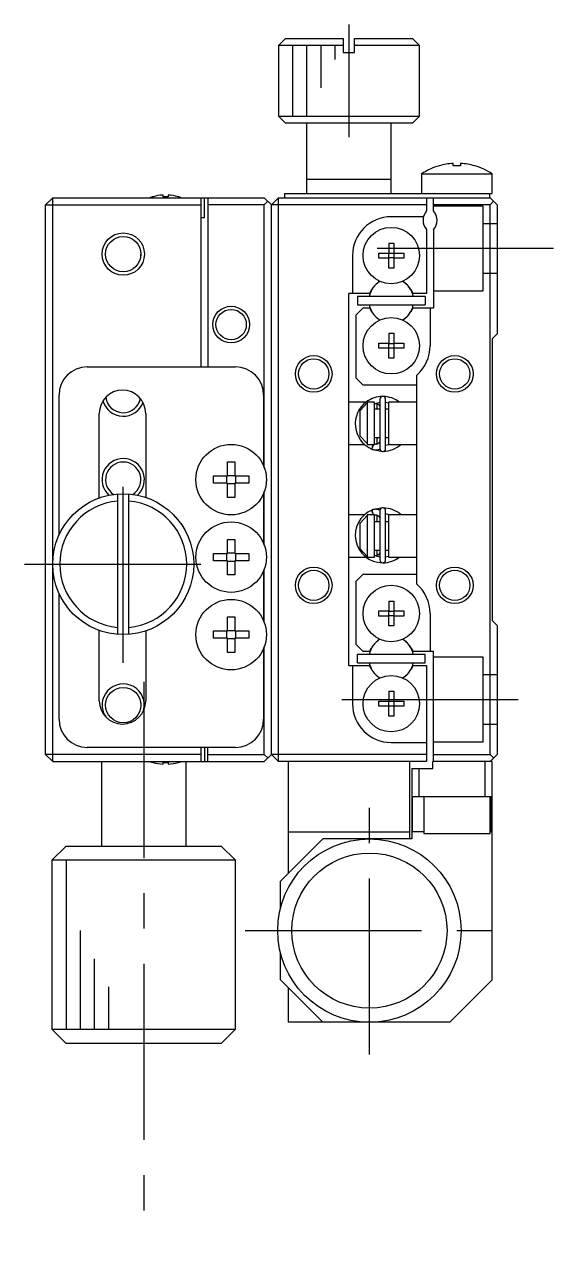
# Model space of a CAD drawing. Extents: x 35 to 382, y 23 to 266.
# Drawn here: x 234 to 271.5, y 107.9 to 194.5 of the extents above; entities that cross this region are included whole.
import ezdxf

# ---------------------------------------------------------------- set-up
doc = ezdxf.new("R2010")
doc.units = 0
doc.header["$LTSCALE"] = 10
doc.linetypes.add('CENTER', pattern=[2, 1.25, -0.25, 0.25, -0.25])
doc.linetypes.add('DASHED', pattern=[3.5, 2, -1.5])
doc.layers.get('0').update_dxf_attribs({"linetype": 'CONTINUOUS'})
doc.layers.add('CENTER', color=1, linetype='CENTER')

msp = doc.modelspace()

# ---------------------------------------------------------------- linework, layer by layer
at = {"color": 7, "linetype": 'CONTINUOUS'}
for p, q in [((252.541441, 193.526833), (252.041441, 193.026833)), ((252.541441, 193.526833), (256.641441, 193.526833)), ((256.641441, 193.526833), (256.641441, 192.526833)), ((257.441441, 192.526833), (257.441441, 193.526833)), ((257.441441, 193.526833), (261.541441, 193.526833)), ((262.041441, 193.026833), (261.541441, 193.526833)), ((252.041441, 193.026833), (252.041441, 188.026833)), ((256.641441, 193.026833), (252.041441, 193.026833)), ((256.641441, 192.526833), (257.441441, 192.526833)), ((262.041441, 193.026833), (257.441441, 193.026833)), ((262.041441, 188.026833), (262.041441, 193.026833)), ((252.041441, 188.026833), (252.541441, 187.526833)), ((252.041441, 188.026833), (262.041441, 188.026833)), ((261.541441, 187.526833), (252.541441, 187.526833)), ((254.041441, 187.526833), (254.041441, 182.526833)), ((260.041441, 182.526833), (260.041441, 187.526833)), ((261.541441, 187.526833), (262.041441, 188.026833)), ((264.431441, 184.489414), (264.431441, 184.661785)), ((264.951441, 184.661785), (264.951441, 184.489414)), ((262.191441, 183.91849), (262.191441, 182.526833)), ((262.191441, 183.91849), (267.191441, 183.91849)), ((263.432851, 184.489414), (263.429508, 184.496269)), ((264.951441, 184.489414), (264.431441, 184.489414)), ((265.953374, 184.496269), (265.95003, 184.489414)), ((267.191441, 182.526833), (267.191441, 183.91849)), ((260.041441, 183.526833), (254.041441, 183.526833)), ((235.541441, 181.726833), (236.041441, 182.226833)), ((236.041441, 182.226833), (251.041441, 182.226833)), ((236.041441, 142.226833), (236.041441, 182.226833)), ((243.155079, 182.296354), (243.152825, 182.300977)), ((243.861441, 182.296354), (243.861441, 182.416692)), ((244.221441, 182.296354), (243.861441, 182.296354)), ((244.221441, 182.416692), (244.221441, 182.296354)), ((244.930057, 182.300977), (244.927802, 182.296354)), ((246.541441, 182.226833), (246.541441, 170.226833)), ((246.791441, 180.826833), (246.791441, 182.226833)), ((247.041441, 182.226833), (247.041441, 170.226833)), ((251.041441, 182.226833), (251.541441, 181.726833)), ((251.291441, 181.976833), (251.041441, 181.726833)), ((252.041441, 182.226833), (251.541441, 181.726833)), ((252.041441, 182.226833), (267.041441, 182.226833)), ((252.041441, 142.226833), (252.041441, 182.226833)), ((252.491441, 182.526833), (267.191441, 182.526833)), ((252.491441, 182.226833), (252.491441, 182.526833)), ((262.541441, 182.226833), (262.541441, 181.288271)), ((263.041441, 181.288271), (263.041441, 182.226833)), ((266.991441, 182.526833), (266.991441, 182.226833)), ((267.041441, 182.226833), (267.541441, 181.726833)), ((267.291441, 181.976833), (267.041441, 181.726833)), ((235.541441, 142.726833), (235.541441, 181.726833)), ((235.541441, 181.726833), (246.541441, 181.726833)), ((251.041441, 181.726833), (247.041441, 181.726833)), ((251.041441, 163.079769), (251.041441, 181.726833)), ((251.541441, 142.726833), (251.541441, 181.726833)), ((262.541441, 181.726833), (251.541441, 181.726833)), ((267.041441, 181.726833), (263.041441, 181.726833)), ((267.041441, 142.726833), (267.041441, 181.726833)), ((267.541441, 181.726833), (267.541441, 172.576833)), ((246.541441, 180.826833), (246.791441, 180.826833)), ((262.323195, 180.876833), (260.041441, 180.876833)), ((262.541441, 179.965395), (262.541441, 175.426833)), ((263.041441, 179.965395), (263.041441, 174.426833)), ((259.861441, 179.013194), (260.221441, 179.013194)), ((259.861441, 179.013194), (259.861441, 178.306833)), ((260.221441, 179.013194), (260.221441, 178.306833)), ((257.291441, 178.126833), (257.291441, 175.426833)), ((259.155079, 177.946833), (259.155079, 178.306833)), ((259.155079, 178.306833), (259.861441, 178.306833)), ((259.861441, 177.946833), (259.155079, 177.946833)), ((259.871813, 178.296461), (259.861441, 178.306833)), ((259.871813, 177.957205), (259.861441, 177.946833)), ((259.861441, 177.240471), (259.861441, 177.946833)), ((259.871813, 178.296461), (260.211069, 178.296461)), ((259.871813, 177.957205), (259.871813, 178.296461)), ((260.211069, 177.957205), (259.871813, 177.957205)), ((260.211069, 178.296461), (260.221441, 178.306833)), ((260.211069, 178.296461), (260.211069, 177.957205)), ((260.211069, 177.957205), (260.221441, 177.946833)), ((260.221441, 178.306833), (260.927802, 178.306833)), ((260.221441, 177.946833), (260.221441, 177.240471)), ((260.927802, 177.946833), (260.221441, 177.946833)), ((260.927802, 178.306833), (260.927802, 177.946833)), ((260.221441, 177.240471), (259.861441, 177.240471)), ((257.041441, 149.026833), (257.041441, 175.426833)), ((258.490635, 175.426833), (257.041441, 175.426833)), ((257.641441, 175.226833), (257.641441, 174.626833)), ((262.441441, 175.226833), (257.641441, 175.226833)), ((258.640801, 175.686928), (258.490635, 175.426833)), ((261.592246, 175.426833), (261.44208, 175.686928)), ((262.541441, 175.426833), (261.592246, 175.426833)), ((262.441441, 175.226833), (262.441441, 174.626833)), ((258.041441, 174.426833), (257.541441, 173.926833)), ((257.641441, 174.626833), (262.441441, 174.626833)), ((258.041441, 174.426833), (258.490635, 174.426833)), ((258.490635, 174.426833), (258.640801, 174.166738)), ((261.44208, 174.166738), (261.592246, 174.426833)), ((261.592246, 174.426833), (263.041441, 174.426833)), ((262.791441, 174.426833), (262.791441, 171.726833)), ((257.541441, 169.426833), (257.541441, 173.926833)), ((259.861441, 172.613194), (260.221441, 172.613194)), ((259.861441, 172.613194), (259.861441, 171.906833)), ((260.221441, 172.613194), (260.221441, 171.906833)), ((267.191441, 172.226833), (267.541441, 172.576833)), ((259.155079, 171.546833), (259.155079, 171.906833)), ((259.155079, 171.906833), (259.861441, 171.906833)), ((259.871813, 171.896461), (259.861441, 171.906833)), ((259.871813, 171.896461), (260.211069, 171.896461)), ((259.871813, 171.557205), (259.871813, 171.896461)), ((260.211069, 171.896461), (260.221441, 171.906833)), ((260.211069, 171.896461), (260.211069, 171.557205)), ((260.221441, 171.906833), (260.927802, 171.906833)), ((260.927802, 171.906833), (260.927802, 171.546833)), ((267.191441, 172.226833), (267.191441, 152.226833)), ((259.861441, 171.546833), (259.155079, 171.546833)), ((259.871813, 171.557205), (259.861441, 171.546833)), ((259.861441, 170.840471), (259.861441, 171.546833)), ((260.221441, 170.840471), (259.861441, 170.840471)), ((260.211069, 171.557205), (259.871813, 171.557205)), ((260.211069, 171.557205), (260.221441, 171.546833)), ((260.221441, 171.546833), (260.221441, 170.840471)), ((260.927802, 171.546833), (260.221441, 171.546833)), ((238.491441, 170.226833), (248.991441, 170.226833)), ((257.541441, 169.426833), (258.041441, 168.926833)), ((261.841441, 154.805895), (261.841441, 169.647771)), ((236.491441, 158.299874), (236.491441, 168.226833)), ((250.991441, 168.226833), (250.991441, 163.206629)), ((261.841441, 168.926833), (258.041441, 168.926833)), ((258.251106, 167.726833), (257.041441, 167.726833)), ((257.841441, 167.143348), (258.341441, 167.672516)), ((258.841441, 167.726833), (258.341441, 167.726833)), ((258.341441, 167.726833), (258.341441, 164.726833)), ((258.66727, 167.969839), (258.662837, 167.969256)), ((258.726548, 167.994921), (258.671383, 167.974194)), ((258.827936, 167.606103), (258.84218, 167.611722)), ((258.841327, 167.612644), (259.234899, 167.718117)), ((258.841441, 164.726833), (258.841441, 167.726833)), ((258.84218, 167.611722), (258.856196, 167.616424)), ((258.856196, 167.616424), (258.87044, 167.620406)), ((258.87044, 167.620406), (258.884876, 167.623654)), ((258.884876, 167.623654), (258.899465, 167.626158)), ((258.899465, 167.626158), (258.914169, 167.627909)), ((258.914169, 167.627909), (258.928949, 167.628901)), ((258.928949, 167.628901), (258.943764, 167.629132)), ((258.943764, 167.629132), (258.958574, 167.628599)), ((258.958574, 167.628599), (258.97334, 167.627304)), ((258.97334, 167.627304), (258.988021, 167.625252)), ((258.988021, 167.625252), (259.002578, 167.622447)), ((259.002578, 167.622447), (259.016971, 167.618899)), ((259.016971, 167.618899), (259.031163, 167.614619)), ((259.031163, 167.614619), (259.045116, 167.609618)), ((259.041441, 167.226833), (259.041441, 167.611407)), ((259.045116, 167.609618), (259.058793, 167.603914)), ((259.058793, 167.603914), (259.07216, 167.597522)), ((259.07216, 167.597522), (259.085183, 167.590461)), ((259.085183, 167.590461), (259.097828, 167.582752)), ((259.097828, 167.582752), (259.110065, 167.574418)), ((259.110065, 167.574418), (259.121863, 167.565482)), ((259.121863, 167.565482), (259.133196, 167.555968)), ((259.133196, 167.555968), (259.144037, 167.545903)), ((259.144037, 167.545903), (259.15436, 167.535315)), ((259.15436, 167.535315), (259.164142, 167.524231)), ((259.164142, 167.524231), (259.173362, 167.51268)), ((259.173362, 167.51268), (259.181999, 167.500692)), ((259.181999, 167.500692), (259.190034, 167.488298)), ((259.190034, 167.488298), (259.197451, 167.475529)), ((259.197451, 167.475529), (259.204233, 167.462416)), ((259.204233, 167.462416), (259.210368, 167.448992)), ((259.210368, 167.448992), (259.215842, 167.435288)), ((259.215842, 167.435288), (259.220643, 167.421339)), ((259.220643, 167.421339), (259.224764, 167.407176)), ((259.224764, 167.407176), (259.228195, 167.392834)), ((259.228195, 167.392834), (259.230929, 167.378347)), ((259.230929, 167.378347), (259.232962, 167.363747)), ((259.232962, 167.363747), (259.23429, 167.349069)), ((259.23429, 167.349069), (259.234909, 167.334347)), ((259.234909, 167.334347), (259.234959, 167.329024)), ((259.234959, 167.929911), (259.234959, 164.429911)), ((259.634959, 164.429911), (259.634959, 167.929911)), ((259.635013, 167.717804), (259.84156, 167.676599)), ((259.841441, 167.726833), (259.841441, 164.726833)), ((261.841441, 167.726833), (259.841441, 167.726833)), ((239.341441, 160.92896), (239.341441, 166.926833)), ((242.641441, 166.926833), (242.641441, 160.963921)), ((257.841441, 165.310318), (257.841441, 167.143348)), ((259.234959, 167.226833), (258.841441, 167.226833)), ((259.841441, 167.226833), (259.634959, 167.226833)), ((257.041441, 164.726833), (258.137642, 164.726833)), ((258.341441, 164.78115), (257.841441, 165.310318)), ((258.341441, 164.726833), (258.841441, 164.726833)), ((258.73073, 164.624362), (258.787908, 164.726885)), ((258.753465, 164.648064), (258.746594, 164.633951)), ((258.760309, 164.661637), (258.753465, 164.648064)), ((258.76708, 164.674576), (258.760309, 164.661637)), ((258.773731, 164.686792), (258.76708, 164.674576)), ((258.780216, 164.698202), (258.773731, 164.686792)), ((258.78649, 164.708726), (258.780216, 164.698202)), ((258.792511, 164.718291), (258.78649, 164.708726)), ((258.798237, 164.726833), (258.792511, 164.718291)), ((258.825417, 164.753552), (258.80497, 164.762446)), ((258.835126, 164.750774), (258.827936, 164.753719)), ((258.849052, 164.745695), (258.835126, 164.750774)), ((258.841441, 165.226833), (259.234959, 165.226833)), ((258.863221, 164.741335), (258.849052, 164.745695)), ((258.877595, 164.737709), (258.863221, 164.741335)), ((258.892136, 164.734825), (258.877595, 164.737709)), ((258.906804, 164.732694), (258.892136, 164.734825)), ((258.921561, 164.731321), (258.906804, 164.732694)), ((258.936365, 164.73071), (258.921561, 164.731321)), ((258.951178, 164.730861), (258.936365, 164.73071)), ((258.965958, 164.731774), (258.951178, 164.730861)), ((258.980666, 164.733446), (258.965958, 164.731774)), ((258.995264, 164.735869), (258.980666, 164.733446)), ((259.009712, 164.739035), (258.995264, 164.735869)), ((259.023973, 164.742935), (259.009712, 164.739035)), ((259.038009, 164.747556), (259.023973, 164.742935)), ((259.051786, 164.752883), (259.038009, 164.747556)), ((259.041441, 164.748503), (259.041441, 165.226833)), ((259.065268, 164.7589), (259.051786, 164.752883)), ((259.078423, 164.765589), (259.065268, 164.7589)), ((259.091218, 164.772931), (259.078423, 164.765589)), ((259.103622, 164.780903), (259.091218, 164.772931)), ((259.115606, 164.789485), (259.103622, 164.780903)), ((259.127142, 164.798652), (259.115606, 164.789485)), ((259.138205, 164.808379), (259.127142, 164.798652)), ((259.148768, 164.818641), (259.138205, 164.808379)), ((259.158808, 164.82941), (259.148768, 164.818641)), ((259.168303, 164.84066), (259.158808, 164.82941)), ((259.177233, 164.852362), (259.168303, 164.84066)), ((259.185577, 164.864486), (259.177233, 164.852362)), ((259.193319, 164.877003), (259.185577, 164.864486)), ((259.200441, 164.889882), (259.193319, 164.877003)), ((259.206929, 164.903093), (259.200441, 164.889882)), ((259.212768, 164.916604), (259.206929, 164.903093)), ((259.217947, 164.930382), (259.212768, 164.916604)), ((259.222454, 164.944396), (259.217947, 164.930382)), ((259.22628, 164.958613), (259.222454, 164.944396)), ((259.229417, 164.973), (259.22628, 164.958613)), ((259.231858, 164.987523), (259.229417, 164.973)), ((259.233598, 165.002149), (259.231858, 164.987523)), ((259.234632, 165.016844), (259.233598, 165.002149)), ((259.234959, 165.030798), (259.234632, 165.016844)), ((259.634959, 165.226833), (259.841441, 165.226833)), ((259.869732, 164.691229), (259.63501, 164.641731)), ((259.841441, 164.726833), (261.841441, 164.726833)), ((259.976251, 164.7266), (259.869732, 164.691229)), ((258.661991, 164.390971), (258.671421, 164.386935)), ((258.662574, 164.390627), (258.73073, 164.624362)), ((258.667507, 164.409217), (258.666954, 164.402233)), ((258.666954, 164.402233), (258.66697, 164.396403)), ((258.66697, 164.396403), (258.667556, 164.391767)), ((258.668627, 164.417306), (258.667507, 164.409217)), ((258.667556, 164.391767), (258.668783, 164.388213)), ((258.670305, 164.426445), (258.668627, 164.417306)), ((258.668783, 164.388213), (258.670627, 164.386043)), ((258.67253, 164.436571), (258.670305, 164.426445)), ((258.670627, 164.386043), (258.671383, 164.385628)), ((258.671383, 164.385628), (258.701735, 164.373559)), ((258.675286, 164.447615), (258.67253, 164.436571)), ((258.678555, 164.459499), (258.675286, 164.447615)), ((258.682314, 164.472142), (258.678555, 164.459499)), ((258.686537, 164.485458), (258.682314, 164.472142)), ((258.691195, 164.499354), (258.686537, 164.485458)), ((258.696255, 164.513734), (258.691195, 164.499354)), ((258.701684, 164.5285), (258.696255, 164.513734)), ((258.707443, 164.543549), (258.701684, 164.5285)), ((258.701735, 164.373559), (258.73435, 164.362396)), ((258.713493, 164.558779), (258.707443, 164.543549)), ((258.719792, 164.574083), (258.713493, 164.558779)), ((258.726297, 164.589357), (258.719792, 164.574083)), ((258.724388, 164.365355), (259.410648, 164.231372)), ((258.732963, 164.604496), (258.726297, 164.589357)), ((258.739745, 164.619395), (258.732963, 164.604496)), ((258.73435, 164.362396), (258.767471, 164.352881)), ((258.746594, 164.633951), (258.739745, 164.619395)), ((258.767471, 164.352881), (258.801014, 164.345037)), ((258.801014, 164.345037), (258.834897, 164.338883)), ((258.834897, 164.338883), (258.869037, 164.334433)), ((258.869037, 164.334433), (258.903352, 164.331697)), ((258.903352, 164.331697), (258.937756, 164.330682)), ((258.937756, 164.330682), (258.972168, 164.33139)), ((258.972168, 164.33139), (259.006502, 164.333818)), ((259.006502, 164.333818), (259.040675, 164.337961)), ((259.040675, 164.337961), (259.074604, 164.343808)), ((259.074604, 164.343808), (259.108207, 164.351347)), ((259.108207, 164.351347), (259.141402, 164.360558)), ((259.141402, 164.360558), (259.174106, 164.37142)), ((259.174106, 164.37142), (259.206242, 164.383907)), ((259.206242, 164.383907), (259.237556, 164.397906)), ((248.431441, 162.486833), (248.431441, 163.485422)), ((248.431441, 163.485422), (248.951441, 163.485422)), ((248.951441, 163.485422), (248.951441, 162.486833)), ((247.432851, 161.966833), (247.432851, 162.486833)), ((247.432851, 162.486833), (248.431441, 162.486833)), ((248.390066, 161.966833), (248.390066, 162.486833)), ((248.431441, 162.528208), (248.951441, 162.528208)), ((248.951441, 162.486833), (249.95003, 162.486833)), ((248.992816, 162.486833), (248.992816, 161.966833)), ((249.95003, 162.486833), (249.95003, 161.966833)), ((240.641441, 161.210807), (240.641441, 151.242858)), ((241.441441, 151.242858), (241.441441, 161.210807)), ((248.431441, 161.966833), (247.432851, 161.966833)), ((248.431441, 160.968243), (248.431441, 161.966833)), ((248.951441, 161.925458), (248.431441, 161.925458)), ((249.95003, 161.966833), (248.951441, 161.966833)), ((248.951441, 161.966833), (248.951441, 160.968243)), ((250.991441, 161.247037), (250.991441, 157.706629)), ((251.041441, 157.579769), (251.041441, 161.373897)), ((248.951441, 160.968243), (248.431441, 160.968243)), ((258.137585, 159.726833), (257.041441, 159.726833)), ((257.841441, 159.143348), (258.341441, 159.672516)), ((258.841441, 159.726833), (258.341441, 159.726833)), ((258.341441, 159.726833), (258.341441, 156.726833)), ((258.662574, 160.063039), (258.73073, 159.829304)), ((258.666954, 160.051433), (258.66697, 160.057263)), ((258.667507, 160.044449), (258.666954, 160.051433)), ((258.66697, 160.057263), (258.667556, 160.061899)), ((258.668627, 160.03636), (258.667507, 160.044449)), ((258.667556, 160.061899), (258.668783, 160.065453)), ((258.670305, 160.02722), (258.668627, 160.03636)), ((258.668783, 160.065453), (258.670627, 160.067622)), ((258.67253, 160.017094), (258.670305, 160.02722)), ((258.670627, 160.067622), (258.671383, 160.068038)), ((258.68911, 160.075288), (258.671383, 160.068038)), ((258.675286, 160.006051), (258.67253, 160.017094)), ((258.678555, 159.994167), (258.675286, 160.006051)), ((258.682314, 159.981523), (258.678555, 159.994167)), ((258.686537, 159.968208), (258.682314, 159.981523)), ((258.691195, 159.954312), (258.686537, 159.968208)), ((258.721483, 160.087083), (258.68911, 160.075288)), ((258.696255, 159.939932), (258.691195, 159.954312)), ((258.701684, 159.925166), (258.696255, 159.939932)), ((258.707443, 159.910116), (258.701684, 159.925166)), ((258.713493, 159.894887), (258.707443, 159.910116)), ((258.719792, 159.879582), (258.713493, 159.894887)), ((258.726297, 159.864308), (258.719792, 159.879582)), ((258.754394, 160.097242), (258.721483, 160.087083)), ((259.409467, 160.222277), (258.725476, 160.088734)), ((258.732963, 159.84917), (258.726297, 159.864308)), ((258.73073, 159.829304), (258.787908, 159.726781)), ((258.739745, 159.834271), (258.732963, 159.84917)), ((258.746594, 159.819715), (258.739745, 159.834271)), ((258.753465, 159.805602), (258.746594, 159.819715)), ((258.760309, 159.792029), (258.753465, 159.805602)), ((258.787763, 160.105741), (258.754394, 160.097242)), ((258.76708, 159.77909), (258.760309, 159.792029)), ((258.773731, 159.766873), (258.76708, 159.77909)), ((258.780216, 159.755464), (258.773731, 159.766873)), ((258.78649, 159.74494), (258.780216, 159.755464)), ((258.792511, 159.735374), (258.78649, 159.74494)), ((258.821508, 160.11256), (258.787763, 160.105741)), ((258.798237, 159.726833), (258.792511, 159.735374)), ((258.855546, 160.117682), (258.821508, 160.11256)), ((258.827936, 159.699947), (258.84218, 159.705565)), ((258.841441, 156.726833), (258.841441, 159.726833)), ((258.84218, 159.705565), (258.856196, 159.710268)), ((258.889795, 160.121094), (258.855546, 160.117682)), ((258.856196, 159.710268), (258.87044, 159.71425)), ((258.87044, 159.71425), (258.884876, 159.717498)), ((258.884876, 159.717498), (258.899465, 159.720001)), ((258.924173, 160.122789), (258.889795, 160.121094)), ((258.899465, 159.720001), (258.914169, 159.721752)), ((258.914169, 159.721752), (258.928949, 159.722745)), ((258.958594, 160.122761), (258.924173, 160.122789)), ((258.928949, 159.722745), (258.943764, 159.722975)), ((258.943764, 159.722975), (258.958574, 159.722443)), ((258.958574, 159.722443), (258.97334, 159.721148)), ((258.992975, 160.121011), (258.958594, 160.122761)), ((258.97334, 159.721148), (258.988021, 159.719096)), ((258.988021, 159.719096), (259.002578, 159.716291)), ((259.027232, 160.117542), (258.992975, 160.121011)), ((259.002578, 159.716291), (259.016971, 159.712743)), ((259.016971, 159.712743), (259.031163, 159.708462)), ((259.061282, 160.112362), (259.027232, 160.117542)), ((259.031163, 159.708462), (259.045116, 159.703462)), ((259.041441, 159.226833), (259.041441, 159.705159)), ((259.045116, 159.703462), (259.058793, 159.697758)), ((259.058793, 159.697758), (259.07216, 159.691365)), ((259.095042, 160.105483), (259.061282, 160.112362)), ((259.07216, 159.691365), (259.085183, 159.684305)), ((259.085183, 159.684305), (259.097828, 159.676596)), ((259.128428, 160.096921), (259.095042, 160.105483)), ((259.097828, 159.676596), (259.110065, 159.668262)), ((259.110065, 159.668262), (259.121863, 159.659325)), ((259.121863, 159.659325), (259.133196, 159.649812)), ((259.161359, 160.086696), (259.128428, 160.096921)), ((259.133196, 159.649812), (259.144037, 159.639747)), ((259.144037, 159.639747), (259.15436, 159.629159)), ((259.15436, 159.629159), (259.164142, 159.618074)), ((259.193754, 160.074831), (259.161359, 160.086696)), ((259.164142, 159.618074), (259.173362, 159.606524)), ((259.173362, 159.606524), (259.181999, 159.594536)), ((259.181999, 159.594536), (259.190034, 159.582142)), ((259.190034, 159.582142), (259.197451, 159.569373)), ((259.225533, 160.061356), (259.193754, 160.074831)), ((259.197451, 159.569373), (259.204233, 159.55626)), ((259.204233, 159.55626), (259.210368, 159.542835)), ((259.210368, 159.542835), (259.215842, 159.529132)), ((259.215842, 159.529132), (259.220643, 159.515182)), ((259.220643, 159.515182), (259.224764, 159.50102)), ((259.224764, 159.50102), (259.228195, 159.486678)), ((259.237605, 160.055737), (259.225533, 160.061356)), ((259.228195, 159.486678), (259.230929, 159.47219)), ((259.230929, 159.47219), (259.232962, 159.457591)), ((259.232962, 159.457591), (259.23429, 159.442913)), ((259.23429, 159.442913), (259.234909, 159.428191)), ((259.234959, 160.023755), (259.234959, 156.523755)), ((259.634959, 156.523755), (259.634959, 160.023755)), ((259.634981, 159.811939), (259.864648, 159.763917)), ((259.841441, 159.726833), (259.841441, 156.726833)), ((261.841441, 159.726833), (259.841441, 159.726833)), ((259.864648, 159.763917), (259.975699, 159.727272)), ((257.841441, 157.310318), (257.841441, 159.143348)), ((259.234959, 159.226833), (258.841441, 159.226833)), ((259.234909, 159.428191), (259.234959, 159.422867)), ((259.841441, 159.226833), (259.634959, 159.226833)), ((248.431441, 156.986833), (248.431441, 157.985422)), ((248.431441, 157.985422), (248.951441, 157.985422)), ((248.951441, 157.985422), (248.951441, 156.986833)), ((247.432851, 156.466833), (247.432851, 156.986833)), ((247.432851, 156.986833), (248.431441, 156.986833)), ((248.390066, 156.466833), (248.390066, 156.986833)), ((248.431441, 157.028208), (248.951441, 157.028208)), ((248.951441, 156.986833), (249.95003, 156.986833)), ((248.992816, 156.986833), (248.992816, 156.466833)), ((249.95003, 156.986833), (249.95003, 156.466833)), ((258.341441, 156.78115), (257.841441, 157.310318)), ((258.835126, 156.844618), (258.827936, 156.847563)), ((258.849052, 156.839539), (258.835126, 156.844618)), ((259.234867, 156.735552), (258.84126, 156.841048)), ((258.841441, 157.226833), (259.234959, 157.226833)), ((258.863221, 156.835179), (258.849052, 156.839539)), ((259.023973, 156.836779), (259.009712, 156.832879)), ((259.038009, 156.8414), (259.023973, 156.836779)), ((259.051786, 156.846727), (259.038009, 156.8414)), ((259.041441, 156.842255), (259.041441, 157.226833)), ((259.065268, 156.852744), (259.051786, 156.846727)), ((259.078423, 156.859433), (259.065268, 156.852744)), ((259.091218, 156.866774), (259.078423, 156.859433)), ((259.103622, 156.874747), (259.091218, 156.866774)), ((259.115606, 156.883329), (259.103622, 156.874747)), ((259.127142, 156.892495), (259.115606, 156.883329)), ((259.138205, 156.902223), (259.127142, 156.892495)), ((259.148768, 156.912484), (259.138205, 156.902223)), ((259.158808, 156.923254), (259.148768, 156.912484)), ((259.168303, 156.934504), (259.158808, 156.923254)), ((259.177233, 156.946206), (259.168303, 156.934504)), ((259.185577, 156.95833), (259.177233, 156.946206)), ((259.193319, 156.970847), (259.185577, 156.95833)), ((259.200441, 156.983726), (259.193319, 156.970847)), ((259.206929, 156.996937), (259.200441, 156.983726)), ((259.212768, 157.010447), (259.206929, 156.996937)), ((259.217947, 157.024226), (259.212768, 157.010447)), ((259.222454, 157.03824), (259.217947, 157.024226)), ((259.22628, 157.052457), (259.222454, 157.03824)), ((259.229417, 157.066843), (259.22628, 157.052457)), ((259.231858, 157.081366), (259.229417, 157.066843)), ((259.233598, 157.095993), (259.231858, 157.081366)), ((259.234632, 157.110687), (259.233598, 157.095993)), ((259.234959, 157.124642), (259.234632, 157.110687)), ((259.634959, 157.226833), (259.841441, 157.226833)), ((248.431441, 156.466833), (247.432851, 156.466833)), ((248.431441, 155.468243), (248.431441, 156.466833)), ((248.951441, 156.425458), (248.431441, 156.425458)), ((249.95003, 156.466833), (248.951441, 156.466833)), ((248.951441, 156.466833), (248.951441, 155.468243)), ((257.041441, 156.726833), (258.250117, 156.726833)), ((258.341441, 156.726833), (258.841441, 156.726833)), ((258.665623, 156.483499), (258.662837, 156.48441)), ((258.671383, 156.479471), (258.729281, 156.457856)), ((258.877595, 156.831552), (258.863221, 156.835179)), ((258.892136, 156.828669), (258.877595, 156.831552)), ((258.906804, 156.826538), (258.892136, 156.828669)), ((258.921561, 156.825165), (258.906804, 156.826538)), ((258.936365, 156.824554), (258.921561, 156.825165)), ((258.951178, 156.824705), (258.936365, 156.824554)), ((258.965958, 156.825618), (258.951178, 156.824705)), ((258.980666, 156.827289), (258.965958, 156.825618)), ((258.995264, 156.829712), (258.980666, 156.827289)), ((259.009712, 156.832879), (258.995264, 156.829712)), ((259.841531, 156.777059), (259.634963, 156.735856)), ((259.841441, 156.726833), (261.841441, 156.726833)), ((248.951441, 155.468243), (248.431441, 155.468243)), ((250.991441, 155.747037), (250.991441, 152.206629)), ((251.041441, 152.079769), (251.041441, 155.873897)), ((258.041441, 155.526833), (257.541441, 155.026833)), ((258.041441, 155.526833), (261.841441, 155.526833)), ((257.541441, 150.526833), (257.541441, 155.026833)), ((236.491441, 145.226833), (236.491441, 154.153792)), ((259.861441, 153.613194), (260.221441, 153.613194)), ((259.861441, 153.613194), (259.861441, 152.906833)), ((260.221441, 153.613194), (260.221441, 152.906833)), ((259.155079, 152.546833), (259.155079, 152.906833)), ((259.155079, 152.906833), (259.861441, 152.906833)), ((259.861441, 152.546833), (259.155079, 152.546833)), ((259.871813, 152.896461), (259.861441, 152.906833)), ((259.871813, 152.557205), (259.861441, 152.546833)), ((259.861441, 151.840471), (259.861441, 152.546833)), ((259.871813, 152.896461), (260.211069, 152.896461)), ((259.871813, 152.557205), (259.871813, 152.896461)), ((260.211069, 152.557205), (259.871813, 152.557205)), ((260.211069, 152.896461), (260.221441, 152.906833)), ((260.211069, 152.896461), (260.211069, 152.557205)), ((260.211069, 152.557205), (260.221441, 152.546833)), ((260.221441, 152.906833), (260.927802, 152.906833)), ((260.221441, 152.546833), (260.221441, 151.840471)), ((260.927802, 152.546833), (260.221441, 152.546833)), ((260.927802, 152.906833), (260.927802, 152.546833)), ((262.791441, 152.726833), (262.791441, 150.026833)), ((248.431441, 151.486833), (248.431441, 152.485422)), ((248.431441, 152.485422), (248.951441, 152.485422)), ((248.951441, 152.485422), (248.951441, 151.486833)), ((260.221441, 151.840471), (259.861441, 151.840471)), ((267.541441, 151.876833), (267.191441, 152.226833)), ((267.541441, 151.876833), (267.541441, 142.726833)), ((239.341441, 146.526833), (239.341441, 151.524706)), ((242.641441, 151.489745), (242.641441, 146.526833)), ((247.432851, 150.966833), (247.432851, 151.486833)), ((247.432851, 151.486833), (248.431441, 151.486833)), ((248.431441, 150.966833), (247.432851, 150.966833)), ((248.390066, 150.966833), (248.390066, 151.486833)), ((248.431441, 151.528208), (248.951441, 151.528208)), ((248.431441, 149.968243), (248.431441, 150.966833)), ((248.951441, 150.925458), (248.431441, 150.925458)), ((248.951441, 151.486833), (249.95003, 151.486833)), ((249.95003, 150.966833), (248.951441, 150.966833)), ((248.951441, 150.966833), (248.951441, 149.968243)), ((248.992816, 151.486833), (248.992816, 150.966833)), ((249.95003, 151.486833), (249.95003, 150.966833)), ((248.951441, 149.968243), (248.431441, 149.968243)), ((250.991441, 150.247037), (250.991441, 145.226833)), ((251.041441, 142.726833), (251.041441, 150.373897)), ((257.541441, 150.526833), (258.041441, 150.026833)), ((258.490635, 150.026833), (258.041441, 150.026833)), ((258.490635, 150.026833), (258.640801, 150.286928)), ((261.44208, 150.286928), (261.592246, 150.026833)), ((263.041441, 150.026833), (261.592246, 150.026833)), ((263.041441, 142.226833), (263.041441, 150.026833)), ((262.441441, 149.826833), (257.641441, 149.826833)), ((257.641441, 149.226833), (257.641441, 149.826833)), ((257.641441, 149.226833), (262.441441, 149.226833)), ((262.441441, 149.226833), (262.441441, 149.826833)), ((257.041441, 149.026833), (258.490635, 149.026833)), ((257.291441, 149.026833), (257.291441, 146.326833)), ((258.640801, 148.766738), (258.490635, 149.026833)), ((261.592246, 149.026833), (261.44208, 148.766738)), ((261.592246, 149.026833), (262.541441, 149.026833)), ((262.541441, 149.026833), (262.541441, 142.226833)), ((259.155079, 146.146833), (259.155079, 146.506833)), ((259.155079, 146.506833), (259.861441, 146.506833)), ((259.861441, 147.213194), (260.221441, 147.213194)), ((259.861441, 147.213194), (259.861441, 146.506833)), ((259.871813, 146.496461), (259.861441, 146.506833)), ((259.871813, 146.496461), (260.211069, 146.496461)), ((259.871813, 146.157205), (259.871813, 146.496461)), ((260.211069, 146.496461), (260.221441, 146.506833)), ((260.211069, 146.496461), (260.211069, 146.157205)), ((260.221441, 147.213194), (260.221441, 146.506833)), ((260.221441, 146.506833), (260.927802, 146.506833)), ((260.927802, 146.506833), (260.927802, 146.146833)), ((259.861441, 146.146833), (259.155079, 146.146833)), ((259.871813, 146.157205), (259.861441, 146.146833)), ((259.861441, 145.440471), (259.861441, 146.146833)), ((260.211069, 146.157205), (259.871813, 146.157205)), ((260.211069, 146.157205), (260.221441, 146.146833)), ((260.221441, 146.146833), (260.221441, 145.440471)), ((260.927802, 146.146833), (260.221441, 146.146833)), ((260.221441, 145.440471), (259.861441, 145.440471)), ((248.991441, 143.226833), (238.491441, 143.226833)), ((246.541441, 143.226833), (246.541441, 142.226833)), ((246.791441, 143.226833), (246.791441, 142.226833)), ((247.041441, 142.226833), (247.041441, 143.226833)), ((260.041441, 143.576833), (262.541441, 143.576833)), ((236.041441, 142.226833), (235.541441, 142.726833)), ((246.541441, 142.726833), (235.541441, 142.726833)), ((236.041441, 142.226833), (251.041441, 142.226833)), ((239.491441, 142.226833), (239.491441, 136.226833)), ((243.152825, 142.152689), (243.155079, 142.157311)), ((243.861441, 142.157311), (244.221441, 142.157311)), ((243.861441, 142.036974), (243.861441, 142.157311)), ((244.221441, 142.157311), (244.221441, 142.036974)), ((244.927802, 142.157311), (244.930057, 142.152689)), ((245.491441, 136.226833), (245.491441, 142.226833)), ((247.041441, 142.726833), (251.041441, 142.726833)), ((251.041441, 142.726833), (251.291441, 142.476833)), ((251.041441, 142.226833), (251.541441, 142.726833)), ((252.041441, 142.226833), (251.541441, 142.726833)), ((262.541441, 142.726833), (251.541441, 142.726833)), ((262.541441, 142.226833), (252.041441, 142.226833)), ((252.741441, 142.226833), (252.741441, 134.276833)), ((261.341441, 142.226833), (261.341441, 136.726833)), ((262.991441, 141.726833), (262.991441, 142.226833)), ((267.191441, 142.226833), (262.991441, 142.226833)), ((263.041441, 142.726833), (267.041441, 142.726833)), ((266.691441, 139.726833), (266.691441, 142.226833)), ((267.041441, 142.726833), (267.291441, 142.476833)), ((267.541441, 142.726833), (267.041441, 142.226833)), ((267.191441, 126.726833), (267.191441, 142.226833)), ((261.491441, 141.726833), (261.491441, 136.726833)), ((261.491441, 141.726833), (262.991441, 141.726833)), ((261.991441, 141.726833), (261.991441, 139.726833)), ((267.191441, 139.726833), (261.491441, 139.726833)), ((261.531704, 139.726833), (261.531704, 137.226833)), ((262.341441, 139.726833), (262.341441, 137.126833)), ((267.041441, 137.126833), (267.041441, 139.726833)), ((267.122262, 137.226833), (267.122262, 139.726833)), ((252.741441, 137.226833), (261.341441, 137.226833)), ((262.341441, 137.226833), (261.491441, 137.226833)), ((262.341441, 137.126833), (267.041441, 137.126833)), ((267.191441, 137.226833), (267.041441, 137.226833)), ((236.991441, 136.226833), (235.991441, 135.226833)), ((236.991441, 136.226833), (247.991441, 136.226833)), ((248.991441, 135.226833), (247.991441, 136.226833)), ((255.191441, 136.726833), (252.191441, 133.726833)), ((261.491441, 136.726833), (255.191441, 136.726833)), ((235.991441, 135.226833), (235.991441, 123.226833)), ((248.991441, 135.226833), (235.991441, 135.226833)), ((248.991441, 123.226833), (248.991441, 135.226833)), ((252.191441, 131.826833), (252.191441, 133.726833)), ((252.191441, 126.726833), (252.191441, 128.626833)), ((252.191441, 126.726833), (255.191441, 123.726833)), ((264.191441, 123.726833), (267.191441, 126.726833)), ((252.741441, 126.176833), (252.741441, 123.726833)), ((235.991441, 123.226833), (248.991441, 123.226833)), ((235.991441, 123.226833), (236.991441, 122.226833)), ((247.991441, 122.226833), (248.991441, 123.226833)), ((264.191441, 123.726833), (252.741441, 123.726833)), ((247.991441, 122.226833), (236.991441, 122.226833))]:
    msp.add_line(p, q, dxfattribs=at)
at = {"color": 3, "linetype": 'CONTINUOUS'}
for p, q in [((253.041441, 193.026833), (253.041441, 188.026833)), ((254.041441, 193.026833), (254.041441, 188.026833)), ((255.041441, 193.026833), (255.041441, 190.026833)), ((256.041441, 193.026833), (256.041441, 192.026833)), ((242.283335, 178.084708), (242.291441, 178.226833)), ((236.991441, 135.226833), (236.991441, 123.226833)), ((237.991441, 130.226833), (237.991441, 123.226833)), ((238.991441, 128.226833), (238.991441, 123.226833)), ((239.991441, 126.226833), (239.991441, 123.226833))]:
    msp.add_line(p, q, dxfattribs=at)
at = {"color": 3, "linetype": 'DASHED'}
for p, q in [((266.541441, 181.626833), (263.091718, 181.626833)), ((266.541441, 175.626833), (266.541441, 181.626833)), ((267.541441, 180.376833), (266.541441, 180.376833)), ((266.541441, 176.876833), (267.541441, 176.876833)), ((263.041441, 175.626833), (266.541441, 175.626833)), ((266.541441, 149.626833), (263.041441, 149.626833)), ((266.541441, 143.626833), (266.541441, 149.626833)), ((267.541441, 148.376833), (266.541441, 148.376833)), ((266.541441, 144.876833), (267.541441, 144.876833)), ((263.041441, 143.626833), (266.541441, 143.626833))]:
    msp.add_line(p, q, dxfattribs=at)
at = {"color": 3, "linetype": 'CONTINUOUS'}
for centre, radius in [((241.041441, 178.226833), 1.5), ((248.691441, 173.226833), 1.3), ((254.541441, 169.726833), 1.3), ((264.541441, 169.726833), 1.3), ((254.541441, 154.726833), 1.3), ((264.541441, 154.726833), 1.3)]:
    msp.add_circle(centre, radius, dxfattribs=at)
at = {"color": 7, "linetype": 'CONTINUOUS'}
for centre, radius in [((241.041441, 178.226833), 1.25), ((260.041441, 178.126833), 2), ((248.691441, 173.226833), 1.075), ((260.041441, 171.726833), 2), ((254.541441, 169.726833), 1.075), ((264.541441, 169.726833), 1.075), ((248.691441, 162.226833), 2.5), ((241.041441, 156.226833), 5), ((248.691441, 156.726833), 2.5), ((254.541441, 154.726833), 1.075), ((264.541441, 154.726833), 1.075), ((260.041441, 152.726833), 2), ((248.691441, 151.226833), 2.5), ((260.041441, 146.326833), 2), ((241.041441, 146.226833), 1.25), ((258.491441, 130.226833), 6.5), ((258.491441, 130.226833), 5.5)]:
    msp.add_circle(centre, radius, dxfattribs=at)
for centre, radius, start, end in [((264.691441, 180.176833), 4.492483, 93.317816, 106.26943), ((264.691441, 180.176833), 4.492483, 73.73057, 86.682184), ((264.691441, 180.176833), 4.5, 106.285843, 123.748989), ((264.691441, 180.176833), 4.5, 56.251011, 73.714157), ((244.041441, 179.226833), 3.2, 106.122533, 110.364135), ((244.041441, 179.226833), 3.194933, 93.229709, 106.106712), ((244.041441, 179.226833), 3.194933, 73.893288, 86.770291), ((244.041441, 179.226833), 3.2, 69.635865, 73.877467), ((263.291441, 180.626833), 1, 138.590378, 221.409622), ((262.291441, 180.626833), 1, 318.590378, 41.409622), ((260.041441, 178.126833), 2.75, 90, 180), ((260.041441, 174.926832), 1.5875, 120.433182, 169.10691), ((260.156346, 174.811928), 1.75, 121.881533, 150), ((260.041441, 174.926832), 1.5875, 10.89309, 59.566818), ((259.926536, 174.811928), 1.75, 30, 58.118467), ((260.041441, 174.926832), 1.5875, 190.893016, 239.566737), ((260.156346, 175.041738), 1.75, 210, 238.118467), ((260.041441, 174.926832), 1.5875, 300.433263, 349.106984), ((259.926536, 175.041738), 1.75, 301.881533, 330), ((260.041441, 171.726833), 2.75, 310.885193, 0), ((238.491441, 168.226833), 2, 90, 180), ((248.991441, 168.226833), 2, 0, 90), ((240.991441, 166.926833), 1.65, 0, 180), ((259.436626, 166.174139), 1.95449, 90.807854, 125.46878), ((259.434959, 167.929911), 0.2, 0, 180), ((259.435589, 166.182737), 1.945793, 52.533808, 89.180643), ((241.041441, 168.226833), 1.25, 187.220583, 348.374221), ((259.434964, 166.179908), 1.948828, 125.527392, 246.941699), ((259.433136, 166.184038), 1.952902, 270.843123, 311.731914), ((259.434959, 164.429911), 0.2, 180, 0), ((241.041441, 162.226833), 1.25, 303.12294, 236.87706), ((241.041441, 156.226833), 4.5, 95.099689, 264.900311), ((241.041441, 156.226833), 4.5, 275.099689, 84.900311), ((259.435356, 158.273901), 1.948849, 113.070586, 269.197143), ((259.434959, 160.023755), 0.2, 0, 180), ((259.433213, 158.269821), 1.952708, 48.275844, 89.150244), ((259.434959, 156.523755), 0.2, 180, 0), ((259.436276, 158.268921), 1.943782, 270.705552, 307.486733), ((260.041441, 152.726833), 2.75, 0, 49.114807), ((260.041441, 149.526834), 1.5875, 120.433263, 169.106984), ((260.156346, 149.411928), 1.75, 121.881533, 150), ((260.041441, 149.526834), 1.5875, 10.893016, 59.566737), ((259.926536, 149.411928), 1.75, 30, 58.118467), ((260.041441, 149.526834), 1.5875, 190.89309, 239.566818), ((260.041441, 149.526834), 1.5875, 300.433182, 349.10691), ((260.156346, 149.641738), 1.75, 210, 238.118467), ((259.926536, 149.641738), 1.75, 301.881533, 330), ((240.991441, 146.526833), 1.65, 180, 0), ((260.041441, 146.326833), 2.75, 180, 270), ((238.491441, 145.226833), 2, 180, 270), ((248.991441, 145.226833), 2, 270, 0), ((244.041441, 145.226833), 3.2, 249.635865, 253.877467), ((244.041441, 145.226833), 3.194933, 253.893288, 266.770291), ((244.041441, 145.226833), 3.194933, 273.229709, 286.106712), ((244.041441, 145.226833), 3.2, 286.122533, 290.364135)]:
    msp.add_arc(centre, radius, start, end, dxfattribs=at)
at = {"color": 3, "linetype": 'CONTINUOUS'}
for centre, start, end in [((241.041441, 168.226833), 196.012751, 340.33807), ((241.041441, 162.226833), 311.810315, 227.401187), ((241.041441, 146.226833), 345.045175, 214.074714)]:
    msp.add_arc(centre, 1.5, start, end, dxfattribs=at)
at = {"layer": 'CENTER', "color": 1, "linetype": 'CENTER'}
for p, q in [((257.041441, 194.526833), (257.041441, 186.526833)), ((271.541441, 178.626833), (256.541441, 178.626833)), ((241.041441, 149.226833), (241.041441, 163.226833)), ((234.041441, 156.226833), (248.041441, 156.226833)), ((242.491441, 147.876833), (242.491441, 107.876833)), ((256.541441, 146.626833), (271.541441, 146.626833)), ((258.491441, 121.426833), (258.491441, 139.026833)), ((249.691441, 130.226833), (267.291441, 130.226833))]:
    msp.add_line(p, q, dxfattribs=at)

doc.saveas('drawing.dxf')
